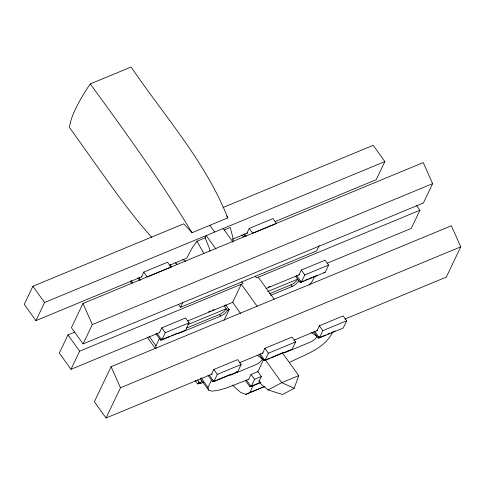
<?xml version="1.0" encoding="UTF-8"?>
<svg xmlns="http://www.w3.org/2000/svg" width="485" height="485" viewBox="0 0 485 485"><rect width="100%" height="100%" fill="white"/><g stroke="black" fill="none" stroke-linecap="round" stroke-linejoin="round"><path stroke-width="0.73" d="M155.915 348.582L155.946 345.775L159.407 338.518M213.897 381.052L213.885 381.598L237.705 371.734L241.166 364.478L237.662 359.609L213.843 369.473L211.539 374.311M301.343 281.639L301.33 282.185L325.15 272.321L328.612 265.065L325.108 260.196L301.288 270.06L298.978 274.898M258.608 380.683L261.179 384.253L268.175 389.946L282.525 394.535L294.159 388.297L298.76 375.614L282.549 353.098M151.878 237.414C134.187 217.904 118.734 196.492 103.39 175.097L69.494 127.452A123.232 44.305 -35.8 0 1 74.745 110.719A199.329 71.665 -35.8 0 1 90.265 83.911L131.095 67.003C164.524 116.303 205.682 161.814 227.75 217.898L192.024 232.697L183.706 223.803L32.901 286.253L24.25 304.392L35.938 320.621L141.953 276.717M35.938 320.621L44.59 302.482L384.866 161.566L373.183 145.336L223.076 207.495M74.939 332.049L67.961 334.941L59.309 353.08L70.992 369.309L159.729 332.564M82.959 303.495L71.422 327.684L83.105 343.913L423.387 202.997L432.614 183.645L423.235 162.578L82.959 303.495L92.338 324.562L83.105 343.913M70.992 369.309L79.643 351.17L242.979 283.531L241.682 281.724M141.42 276.941L143.73 272.103L167.549 262.233L171.053 267.108L147.234 276.971L143.73 272.103M345.011 319.039L446.327 277.08L460.75 246.847L451.371 225.78L111.095 366.696L94.363 401.768L106.051 417.997L212.254 374.014M106.051 417.997L120.474 387.764L460.75 246.847M159.468 332.674L161.772 327.836L185.591 317.972L189.095 322.84L185.634 330.097L161.814 339.961L157.037 333.316M161.814 339.961L165.276 332.704L189.095 322.84M178.438 304.319L180.559 307.272L182.766 302.652M246.907 233.255L249.217 228.417L273.037 218.553L276.541 223.421L252.721 233.285L249.217 228.417M224.034 320.385L229.162 309.63L225.658 304.762M197.589 379.943L200.226 383.611L201.802 380.313M248.72 379.294L225.858 388.182L217.474 390.492L211.709 391.128L208.556 390.104L208.016 387.418L211.478 380.161M241.166 364.478L217.347 374.347L213.885 381.598L209.108 374.96M248.763 379.276L251.066 374.438L257.875 371.625L261.379 376.493L259.075 381.331M262.579 353.177L264.883 348.339L292.109 337.063L295.614 341.931L292.152 349.188L264.931 360.464L260.148 353.82M257.699 371.989L263.567 359.688M246.331 379.925L251.115 386.569L254.576 379.312L261.379 376.493M328.612 265.065L304.792 274.928L301.33 282.185L296.547 275.541M319.191 245.628L316.675 250.903L180.559 307.272M295.614 341.931L268.393 353.207L264.931 360.464L264.901 359.53M232.509 385.175L240.572 392.426L245.865 394.353L249.811 392.595L253.273 385.339M314.359 276.996L312.473 280.954L309.272 284.998M384.866 161.566L376.214 179.705L275.08 221.59M317.02 330.631L319.33 325.793L343.15 315.929L346.654 320.797L343.192 328.054L319.372 337.918L314.589 331.273M346.654 320.797L322.834 330.661L319.372 337.918L319.257 336.754M332.716 332.067C324.641 348.776 304.647 354.68 289.205 362.531M416.463 205.44L419.925 210.254L411.274 228.393L327.423 263.119M155.946 333.71L160.577 340.143L161.566 338.742M195.115 380.325L197.747 383.974L198.898 381.931M208.016 375.354L212.648 381.786L213.448 380.489M295.626 276.171L300.088 282.367L300.894 281.07M245.489 380.664L249.872 386.751L251 385.405M259.305 354.559L263.688 360.646L264.495 359.349M313.753 332.013L318.13 338.1L318.936 336.802M205.294 237.802L196.983 241.245L192.618 247.247L186.592 258.232L169.853 265.162M268.175 389.946L281.749 382.665L298.76 375.614M264.852 386.43L245.865 394.353M224.009 230.054L230.242 227.471L232.909 237.705L233.012 242.07M232.533 239.208L247.877 232.855M92.338 324.562L432.614 183.645M419.925 210.254L256.589 277.893L255.292 276.086M208.514 311.861L210.605 310.994M212.006 310.418L214.097 309.551M268.193 287.15L270.284 286.283M187.677 320.985L233.097 302.179M265.938 288.581L299.475 274.692M187.84 324.641L226.295 308.715A6.432 2.31 -35.8 0 1 219.456 314.456L186.24 328.212M267.684 291.57L297.754 279.117A6.432 2.31 -35.8 0 1 290.915 284.865L269.46 293.746M176.692 333.419A6.432 2.31 -35.8 0 0 179.796 332.989L220.626 316.081A6.432 2.31 -35.8 0 0 227.465 310.333L229.502 309.491M160.577 340.143L169.423 336.481M171.466 335.632L173.503 334.789M174.867 334.226L176.91 333.377M300.088 282.367L303.495 280.954M304.853 280.391L308.254 278.984M309.618 278.42L311.661 277.578M313.019 277.014L317.105 275.322M270.63 295.371L292.085 286.483A6.432 2.31 -35.8 0 0 298.924 280.742M239.505 362.731L263.264 352.892M294.007 340.161L317.76 330.321M197.747 383.974L200.511 382.829M200.226 383.611L203.718 382.168M212.648 381.786L216.049 380.373M217.407 379.81L229.66 374.735M263.688 360.646L269.812 358.112M271.176 357.548L283.422 352.474M318.13 338.1L325.617 335.002M327.66 334.153L329.703 333.31M331.061 332.746L335.147 331.055M249.872 386.751L260.081 382.519M251.115 386.569L260.857 382.532M249.811 392.595L264.786 386.393M323.689 272.382L325.15 272.321M236.243 371.801L237.705 371.734M294.159 388.297L281.749 382.665L265.537 360.143M185.779 261.282L182.748 259.263M241.069 234.91L243.961 237.007M311.188 332.286L316.966 336.475A6.432 2.31 -35.8 0 1 310.127 342.216L286.308 352.086A6.432 2.31 -35.8 0 1 283.21 352.516M175.297 262.809L177.607 264.483M257.317 355.25L262.518 359.021A6.432 2.31 -35.8 0 1 255.686 364.762L231.866 374.632A6.432 2.31 -35.8 0 1 230.042 375.16M301.288 270.06L304.792 274.928M290.915 284.865L292.085 286.483M319.33 325.793L322.834 330.661M244.476 233.897L246.216 236.316M243.634 234.637L244.949 236.462M223.233 228.502L232.933 241.973M258.293 277.19L274.164 299.233M209.89 225.301L214.728 232.024M215.922 249.017L206.222 235.546L205.106 237.886L209.09 247.568L209.993 251.218M257.153 306.277L241.275 284.234L232.624 302.373L240.584 313.431M90.265 83.911C125.706 132.441 160.911 181.232 192.024 232.697M264.883 348.339L268.393 353.207M224.167 305.762L227.465 310.333M219.456 314.456L220.626 316.081M251.066 374.438L254.576 379.312M213.843 369.473L217.347 374.347M138.989 277.584L140.729 279.997M137.904 277.978L139.904 280.754M130.98 280.427L132.708 282.828M201.093 377.803L208.016 387.418M130.216 281.312L131.95 283.713M200.329 378.688L208.556 390.104M161.772 327.836L165.276 332.704M149.022 336.16L155.946 345.775M147.252 337.263L155.479 348.685M32.901 286.253L44.59 302.482M67.961 334.941L79.643 351.17M196.983 241.245L203.997 253.703M226.744 216.007L227.75 217.898M170.144 264.422L171.314 267.053M111.095 366.696L120.474 387.764"/></g></svg>
